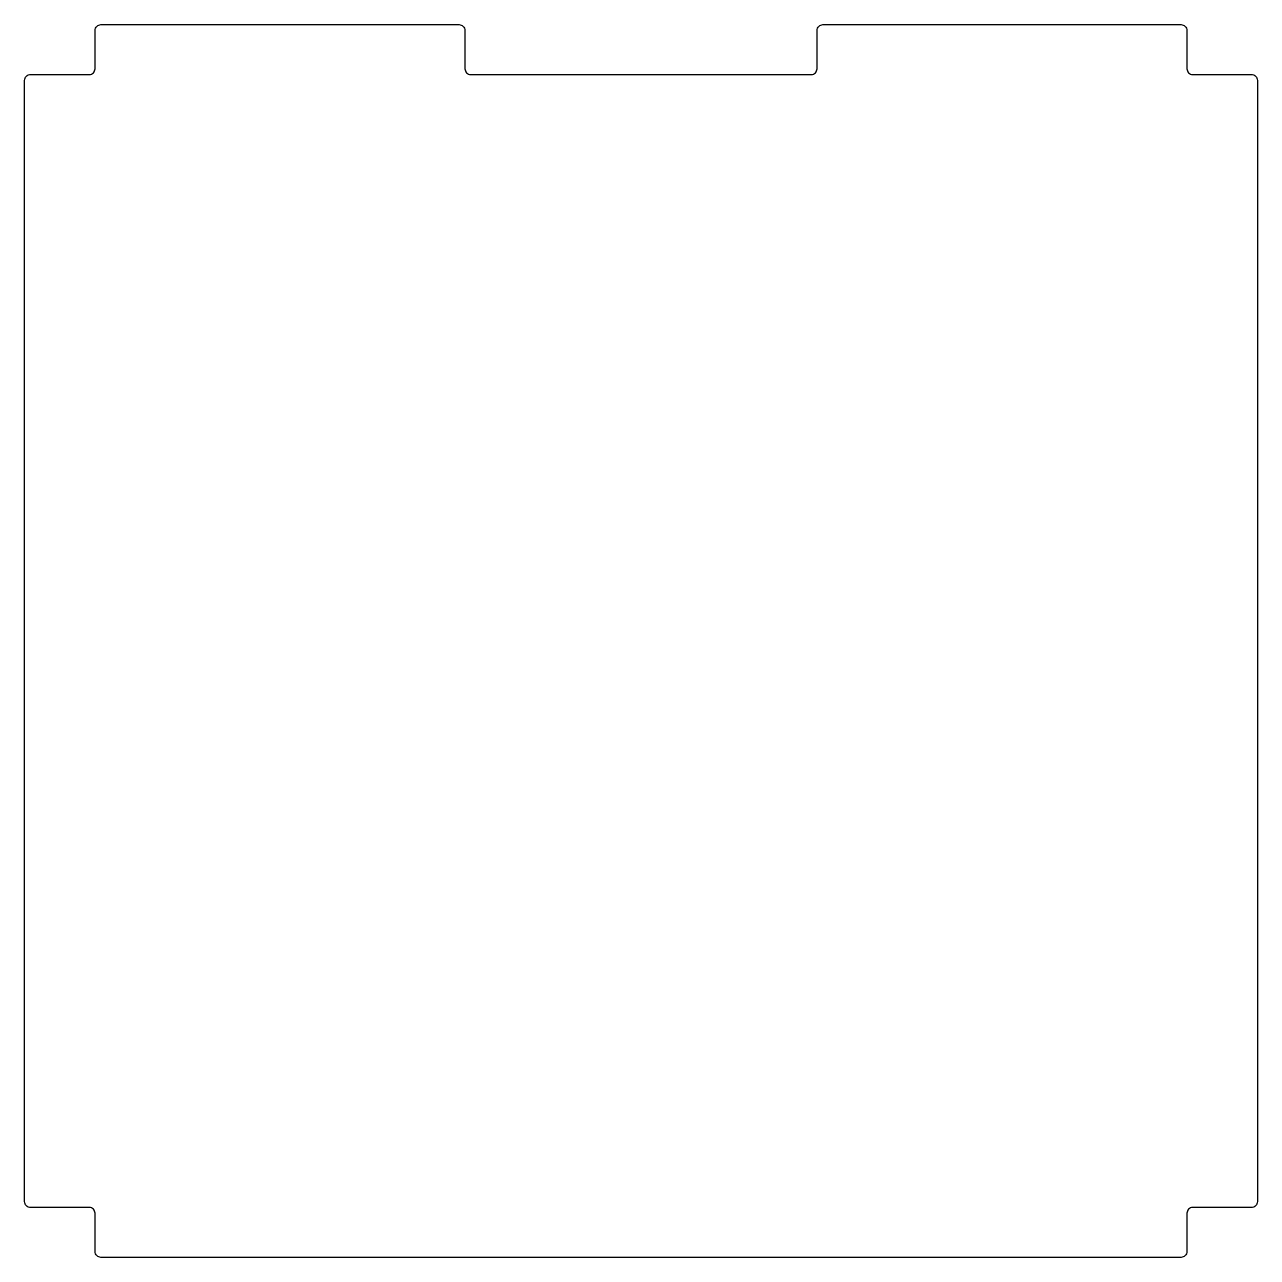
# Model space of a CAD drawing. Header units: millimetres. Extents: x -420 to 0, y -420 to 0.
import ezdxf

# ---------------------------------------------------------------- set-up
doc = ezdxf.new("R2010")
doc.units = ezdxf.units.MM
doc.layers.get('0').update_dxf_attribs({"linetype": 'CONTINUOUS'})

msp = doc.modelspace()

# ---------------------------------------------------------------- linework, layer by layer
msp.add_lwpolyline([(-418, -403, -0.414214), (-420, -401), (-420, -19, -0.414214), (-418, -17), (-398, -17, 0.414214), (-396, -15), (-396, -2, -0.414214), (-394, 0), (-272, 0, -0.414214), (-270, -2), (-270, -15, 0.414214), (-268, -17), (-152, -17, 0.414214), (-150, -15), (-150, -2, -0.414214), (-148, 0), (-26, 0, -0.414214), (-24, -2), (-24, -15, 0.414214), (-22, -17), (-2, -17, -0.414214), (0, -19), (0, -401, -0.414214), (-2, -403), (-22, -403, 0.414214), (-24, -405), (-24, -418, -0.414214), (-26, -420), (-394, -420, -0.414214), (-396, -418), (-396, -405, 0.414214), (-398, -403)], format="xyb", close=True)

doc.saveas('drawing.dxf')
